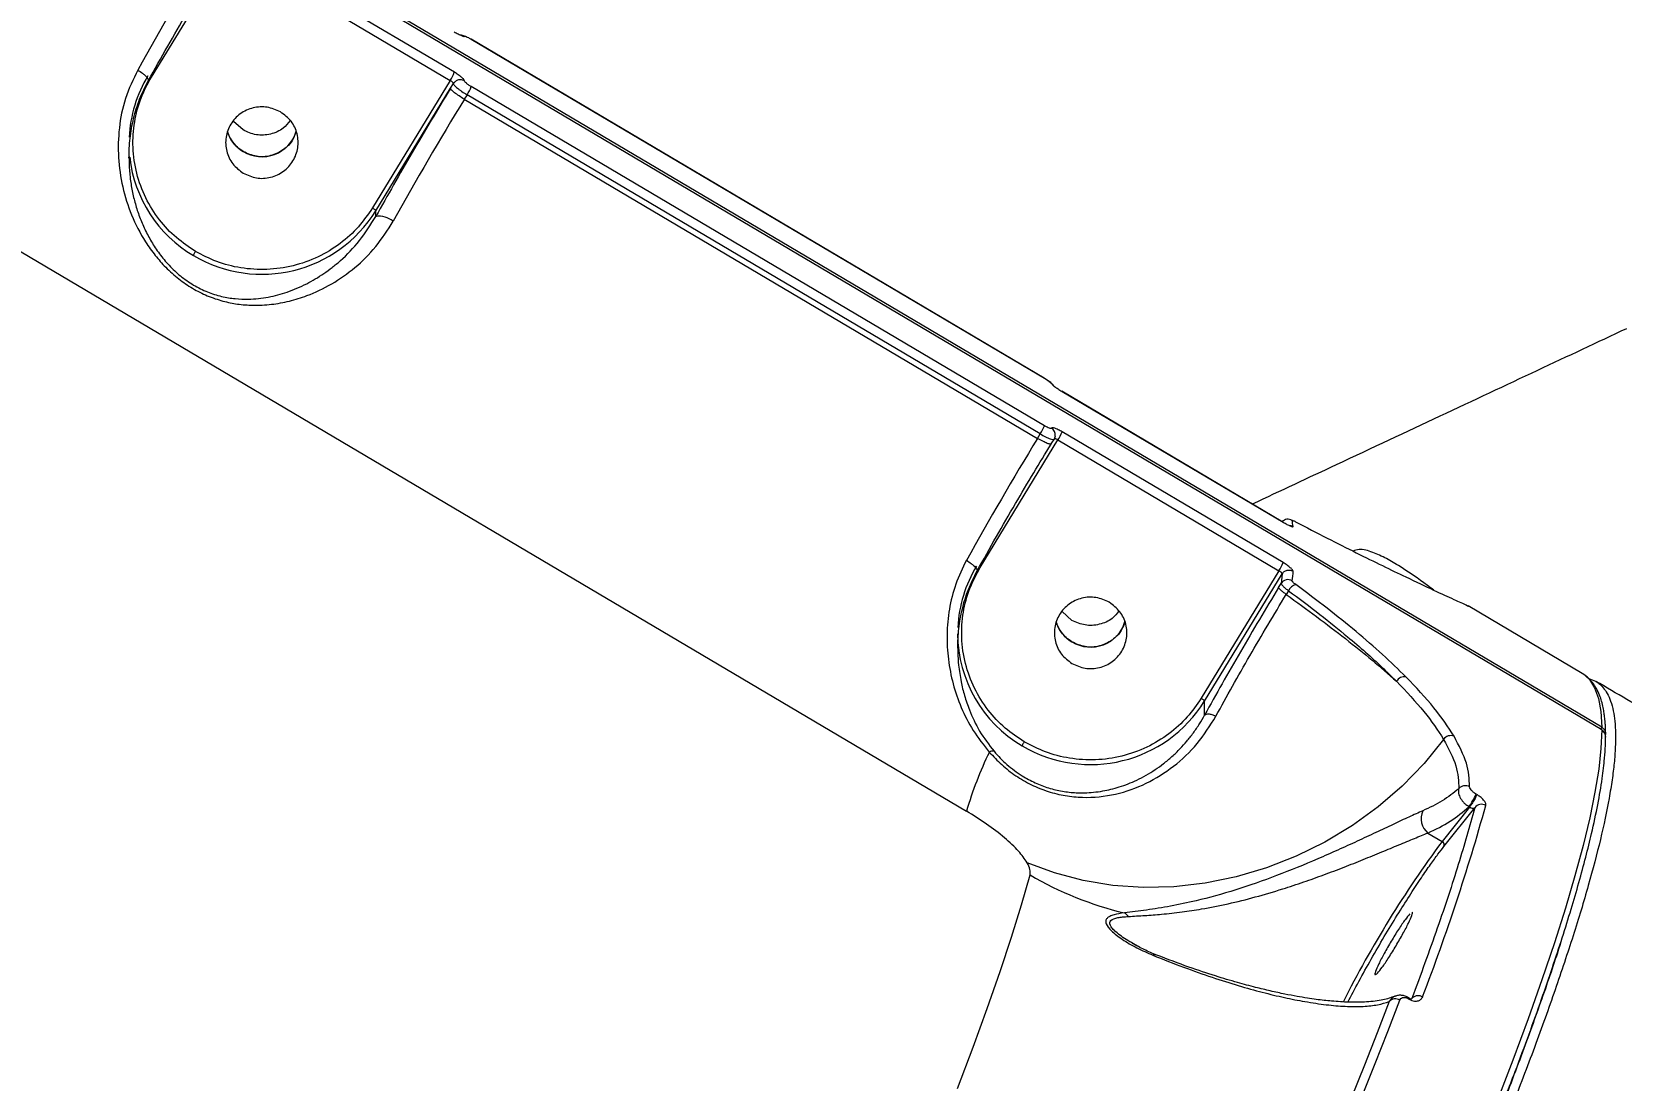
# Model space of a CAD drawing. Header units: millimetres. Extents: x -5609 to 5139, y -3980 to 3221.
# Drawn here: x 2130.9 to 2328.2, y 180.8 to 311 of the extents above; entities that cross this region are included whole.
import ezdxf

# ---------------------------------------------------------------- set-up
doc = ezdxf.new("R2010")
doc.units = ezdxf.units.MM
doc.layers.add('DIKOM_ОБЪЕКТ', color=7, linetype='Continuous')
doc.layers.add('DIKOM_РАЗМЕР_ОБЪЕКТА', color=7, linetype='Continuous')
doc.styles.add('style1', font='arial.ttf', dxfattribs={"width": 0.8})
doc.dimstyles.new('1-50', dxfattribs={"dimtxt": 300, "dimasz": 200, "dimexe": 100, "dimexo": 0, "dimgap": 100, "dimtad": 1, "dimtxsty": 'style1', "dimcen": 200, "dimclrd": 7, "dimclre": 7, "dimclrt": 7, "dimadec": 1, "dimazin": 2, "dimtfac": 1, "dimtmove": 0, "dimatfit": 2, "dimfxl": 0, "dimlwd": 25, "dimlwe": 18, "dimarcsym": 0})

# ---------------------------------------------------------------- blocks, each defined once
blk = doc.blocks.new('A$Cc336a1e3')
at = {"color": 7, "linetype": 'Continuous', "lineweight": 15}
for p, q in [((5145.92, 1497.55), (4731.05, 1743.04)), ((5145.92, 1497.22), (4731.05, 1742.71)), ((5145.92, 1497.21), (4731.05, 1742.7)), ((4767.07, 1664.66), (5067.08, 1487.14)), ((4965.91, 1578.24), (4975.57, 1594.07)), ((4975.57, 1594.07), (5002.99, 1577.84)), ((5003.51, 1578.85), (4976.08, 1595.08)), ((5076.73, 1540.88), (5005.59, 1582.97)), ((5005.59, 1582.96), (5076.74, 1540.87)), ((5002.99, 1577.84), (4993.34, 1562.01)), ((4993.77, 1561.67), (5003.04, 1576.86)), ((5003.04, 1576.86), (5003.4, 1577.45)), ((5076.75, 1534.97), (5005.6, 1577.07)), ((5005.09, 1576.06), (5004.75, 1575.5)), ((5004.75, 1575.5), (5075.9, 1533.4)), ((5076.23, 1533.96), (5005.09, 1576.06)), ((4977.29, 1571.69), (4976.09, 1572.76)), ((4963.15, 1568.41), (4963.14, 1568.22)), ((4993.77, 1560.97), (4993.77, 1561.67)), ((5076.73, 1540.88), (5076.74, 1540.87)), ((5106.35, 1523.02), (5078.92, 1539.26)), ((5078.93, 1539.24), (5106.36, 1523.01)), ((5068.77, 1517.38), (5078.43, 1533.21)), ((5075.9, 1533.4), (5076.23, 1533.96)), ((5077.6, 1532.71), (5078.02, 1533.39)), ((5077.91, 1533.27), (5077.95, 1533.3)), ((5078.43, 1533.21), (5105.85, 1516.97)), ((5106.37, 1517.99), (5078.94, 1534.22)), ((5077.58, 1532.72), (5077.53, 1532.7)), ((5106.35, 1523.02), (5106.36, 1523.01)), ((5105.85, 1516.97), (5096.2, 1501.14)), ((5096.63, 1500.8), (5106.26, 1516.59)), ((5105.82, 1514.9), (5106.13, 1515.4)), ((5106.26, 1516.59), (5106.13, 1515.4)), ((5107.04, 1514.5), (5106.76, 1514.03)), ((5080.15, 1510.82), (5078.95, 1511.9)), ((5143.49, 1504.24), (5129.36, 1512.61)), ((5145.2, 1503.23), (5144.35, 1503.55)), ((5096.63, 1499.06), (5096.63, 1500.8)), ((5129.51, 1487.64), (5126.1, 1483.38)), ((5126.34, 1482.75), (5130.17, 1487.54)), ((5129.51, 1487.64), (5129.43, 1487.68)), ((5130.33, 1489.24), (5130.41, 1489.2)), ((5124.35, 1484.42), (5126.1, 1483.38)), ((5088.32, 1470.38), (5087.59, 1470.79)), ((5121.91, 1463.86), (5122.01, 1463.8)), ((5122.03, 1463.92), (5121.93, 1463.98))]:
    blk.add_line(p, q, dxfattribs=at)
at = {"color": 8, "linetype": 'Continuous', "lineweight": 15}
for p, q in [((5005.59, 1582.96), (5005.59, 1582.97)), ((5078.93, 1539.24), (5078.92, 1539.26)), ((5145.92, 1497.22), (5145.92, 1497.21)), ((5122.35, 1463.86), (5122.26, 1463.8))]:
    blk.add_line(p, q, dxfattribs=at)
at = {"color": 7, "linetype": 'Continuous', "lineweight": 15, "flags": 128}
for points in [[(5005.59, 1582.97), (5005.58, 1582.98), (5005.57, 1582.97)], [(5078.92, 1539.26), (5078.91, 1539.26), (5078.91, 1539.25)], [(5107.93, 1523.06), (5107.84, 1523.11), (5107.82, 1523.12)], [(5143.49, 1504.24), (5143.55, 1504.21), (5143.56, 1504.2)], [(5145.92, 1497.21), (5145.82, 1494.92), (5145.54, 1492.34), (5145.07, 1489.47), (5144.43, 1486.31), (5143.6, 1482.85), (5142.59, 1479.11), (5141.4, 1475.09), (5140.04, 1470.78), (5138.5, 1466.2), (5136.78, 1461.35), (5134.88, 1456.23), (5132.82, 1450.85)], [(5126.29, 1496.04), (5123.86, 1493.04), (5121.15, 1490.24), (5118.17, 1487.66), (5114.97, 1485.34), (5111.57, 1483.28), (5108.01, 1481.53), (5104.31, 1480.08), (5100.53, 1478.96), (5096.69, 1478.18), (5092.83, 1477.74), (5089, 1477.64), (5085.22, 1477.9), (5081.54, 1478.51), (5077.99, 1479.46), (5074.61, 1480.73)], [(5065.95, 1452.72), (5067.89, 1457.82), (5069.66, 1462.65), (5071.26, 1467.21), (5072.67, 1471.5), (5073.91, 1475.51), (5074.96, 1479.23)], [(5119.55, 1463.49), (5118.06, 1459.62), (5116.49, 1455.62), (5114.83, 1451.49), (5113.08, 1447.22), (5111.25, 1442.83), (5109.33, 1438.31), (5107.33, 1433.67), (5105.24, 1428.9)], [(5106.52, 1429), (5108.61, 1433.78), (5110.62, 1438.44), (5112.54, 1442.97), (5114.38, 1447.37), (5116.13, 1451.65), (5117.79, 1455.79), (5119.37, 1459.8), (5120.85, 1463.67)]]:
    blk.add_lwpolyline(points, dxfattribs=at)
at = {"color": 8, "linetype": 'Continuous', "lineweight": 15, "flags": 128}
blk.add_lwpolyline([(5143.56, 1504.2), (5144.39, 1503.48), (5145.04, 1502.45), (5145.52, 1501.12), (5145.81, 1499.49), (5145.92, 1497.55)], dxfattribs=at)
at = {"color": 7, "linetype": 'Continuous', "lineweight": 15}
for centre, radius, start, end in [((5346.35, 1366.48), 437.32, 148.6091, 150.9048), ((5004.24, 1582.47), 1.01, 59.4247, 86.9966), ((4979.19, 1570.03), 16.06, 148.5687, 177.2562), ((4999.04, 1580.49), 4.76, 326.1907, 339.8766), ((5001.1, 1578.73), 4.8, 326.2229, 339.7883), ((5377.55, 1348.01), 436.73, 148.6069, 150.9058), ((4979.55, 1572.84), 4.44, 199.4703, 239.504), ((4979.62, 1572.88), 4.51, 239.0591, 342.2388), ((4979.62, 1570.41), 16.63, 239.3052, 328.2966), ((4994.16, 1558.21), 2.78, 50.6483, 98.0816), ((5072.25, 1536.63), 4.8, 326.2248, 339.7864), ((5449.42, 1305.48), 437.57, 148.6091, 150.9035), ((5074.48, 1535.85), 4.75, 326.1759, 339.8914), ((5106.97, 1522.36), 1.01, 59.4471, 134.5958), ((5096.05, 1520.84), 11.68, 8.0046, 11.7893), ((5082.05, 1509.17), 16.07, 148.5735, 177.2505), ((5101.91, 1519.62), 4.75, 326.1752, 339.892), ((5106.98, 1514.86), 1.01, 59.1181, 147.702), ((5108.35, 1513.86), 1.46, 106.2665, 153.9303), ((5064.12, 1521), 43.7, 353.071, 354.636), ((5082.41, 1511.97), 4.44, 199.4503, 239.5238), ((5082.48, 1512.01), 4.51, 239.0703, 342.2276), ((5121.42, 1502.69), 1.12, 79.4959, 149.9384), ((5082.48, 1509.55), 16.63, 239.304, 328.2982), ((5127.19, 1495.42), 1.09, 68.4461, 145.3054), ((5112.63, 1473.71), 47.49, 154.0909, 163.5783), ((5070.32, 1493.77), 0.8, 77.7515, 120.5385), ((4870.27, 1560.99), 271.31, 339.0774, 344.3586), ((5123.71, 1492.02), 7.18, 322.8419, 337.2481), ((5131.01, 1486.98), 1.01, 58.4411, 146.1851), ((5125.83, 1486.21), 2.33, 155.7024, 230.4378), ((5125.88, 1482.94), 0.497, 337.7473, 62.9049), ((5096.37, 1515.43), 42.06, 239.4065, 256.6716), ((5085.86, 1473.08), 1.65, 36.6843, 60.4626), ((5120.31, 1462.82), 1.01, 57.2547, 138.7935)]:
    blk.add_arc(centre, radius, start, end, dxfattribs=at)
at = {"color": 8, "linetype": 'Continuous', "lineweight": 15}
for centre, radius, start, end in [((4979.35, 1570.1), 16.23, 186.3364, 239.5573), ((5077.13, 1533.83), 0.976, 353.8115, 59.7583), ((5082.17, 1509.21), 16.19, 180.2615, 239.6256), ((5144.81, 1497.82), 1.15, 332.0823, 346.6641), ((5145.43, 1496.36), 0.981, 356.848, 59.625), ((5237.69, 1400.83), 138.8, 143.5065, 153.1873), ((5090.46, 1468.47), 0.834, 74.2833, 108.5218), ((5121.78, 1463.94), 0.149, 326.8404, 12.8364), ((5121.89, 1463.88), 0.148, 326.6493, 12.7961)]:
    blk.add_arc(centre, radius, start, end, dxfattribs=at)
at = {"color": 7, "linetype": 'Continuous', "lineweight": 15}
for points, knots in [([(4965.54, 1577.82), (4966.33, 1579.24), (4967.87, 1581.99), (4970.24, 1586.08), (4972.51, 1589.93), (4973.99, 1592.37), (4974.71, 1593.55)], [0, 0, 0, 0, 0.272664, 0.531338, 0.774193, 1, 1, 1, 1]), ([(5003.5, 1583.88), (5003.67, 1583.78), (5004, 1583.59), (5004.42, 1583.39), (5004.71, 1583.28), (5004.74, 1583.32), (5004.75, 1583.33)], [0, 0, 0, 0, 0.250552, 0.500171, 0.749971, 1, 1, 1, 1]), ([(5004.75, 1583.33), (5004.76, 1583.34), (5004.78, 1583.36), (5004.98, 1583.29), (5005.25, 1583.16), (5005.48, 1583.03), (5005.59, 1582.96)], [0, 0, 0, 0, 0.250295, 0.500064, 0.749755, 1, 1, 1, 1]), ([(4964.21, 1579.13), (4963.66, 1577.97), (4962.54, 1575.64), (4961.83, 1571.93), (4961.73, 1568.24), (4962.26, 1564.61), (4963.36, 1561.11), (4964.81, 1558.28), (4966.33, 1556.14), (4967.46, 1554.85), (4968.46, 1553.9), (4969.55, 1552.99), (4971, 1551.99), (4972.87, 1551.06), (4974.75, 1550.42), (4976.64, 1550.04), (4978.66, 1549.89), (4980.82, 1550), (4983.05, 1550.41), (4985.57, 1551.19), (4988.32, 1552.5), (4991.21, 1554.53), (4993.85, 1557.1), (4995.23, 1559.27), (4995.93, 1560.37)], [0, 0, 0, 0, 0.061232, 0.122777, 0.18451, 0.246762, 0.308928, 0.371934, 0.405172, 0.435828, 0.452618, 0.468855, 0.500269, 0.531641, 0.564592, 0.595172, 0.628312, 0.670078, 0.711981, 0.753503, 0.815249, 0.877054, 0.938316, 1, 1, 1, 1]), ([(4971.38, 1556.62), (4970.57, 1557.16), (4968.9, 1558.27), (4966.81, 1560.53), (4965.11, 1563.23), (4963.99, 1566.29), (4963.52, 1569.5), (4963.73, 1572.67), (4964.51, 1575.64), (4965.45, 1577.39), (4965.91, 1578.24)], [0, 0, 0, 0, 0.116516, 0.240011, 0.368641, 0.5, 0.631361, 0.75999, 0.883487, 1, 1, 1, 1]), ([(5004.77, 1577.78), (5004.75, 1577.84), (5004.72, 1577.94), (5004.43, 1578.22), (5004.01, 1578.54), (5003.68, 1578.75), (5003.51, 1578.85)], [0, 0, 0, 0, 0.250597, 0.500236, 0.750023, 1, 1, 1, 1]), ([(4963.13, 1568.21), (4963.15, 1569.03), (4963.2, 1570.65), (4963.66, 1573.1), (4964.38, 1575.52), (4965.15, 1577.06), (4965.54, 1577.82)], [0, 0, 0, 0, 0.25254, 0.504726, 0.752837, 1, 1, 1, 1]), ([(5003.04, 1576.86), (5002.24, 1575.55), (5000.64, 1572.92), (4998.28, 1568.9), (4995.96, 1564.89), (4994.5, 1562.27), (4993.77, 1560.97)], [0, 0, 0, 0, 0.249234, 0.500004, 0.750769, 1, 1, 1, 1]), ([(5003.4, 1577.45), (5003.4, 1577.47), (5003.4, 1577.49), (5003.36, 1577.54), (5003.31, 1577.61), (5003.23, 1577.68), (5003.13, 1577.75), (5003.05, 1577.81), (5002.99, 1577.84)], [0, 0, 0, 0, 0.147749, 0.280517, 0.500497, 0.629615, 0.756075, 1, 1, 1, 1]), ([(5004.75, 1575.5), (5004.53, 1575.64), (5004.08, 1575.92), (5003.51, 1576.33), (5003.11, 1576.68), (5003.06, 1576.8), (5003.04, 1576.86)], [0, 0, 0, 0, 0.249996, 0.500042, 0.750058, 1, 1, 1, 1]), ([(5004.77, 1577.78), (5004.65, 1577.84), (5004.48, 1577.92), (5004.21, 1577.93), (5004.01, 1577.9), (5003.82, 1577.84), (5003.59, 1577.7), (5003.47, 1577.55), (5003.4, 1577.45)], [0, 0, 0, 0, 0.239457, 0.368321, 0.499921, 0.631676, 0.760547, 1, 1, 1, 1]), ([(5003.4, 1577.45), (5003.4, 1577.42), (5003.42, 1577.34), (5003.58, 1577.15), (5003.83, 1576.93), (5004.15, 1576.68), (5004.54, 1576.4), (5004.87, 1576.19), (5005.09, 1576.06)], [0, 0, 0, 0, 0.161752, 0.299222, 0.500389, 0.631591, 0.758737, 1, 1, 1, 1]), ([(5005.6, 1577.07), (5005.49, 1577.14), (5005.27, 1577.28), (5004.99, 1577.49), (5004.8, 1577.68), (5004.78, 1577.75), (5004.77, 1577.78)], [0, 0, 0, 0, 0.249745, 0.499411, 0.749127, 1, 1, 1, 1]), ([(4981.94, 1573.93), (4981.4, 1574.17), (4980.32, 1574.65), (4978.5, 1574.53), (4976.88, 1573.78), (4975.67, 1572.47), (4975.06, 1570.8), (4975.15, 1569.03), (4975.9, 1567.39), (4976.84, 1566.68), (4977.31, 1566.33)], [0, 0, 0, 0, 0.124997, 0.249998, 0.375003, 0.499996, 0.625, 0.749998, 0.875004, 1, 1, 1, 1]), ([(4983.14, 1572.85), (4982.88, 1572.52), (4982.24, 1571.73), (4980.72, 1571.09), (4978.91, 1570.96), (4977.83, 1571.45), (4977.29, 1571.69)], [0, 0, 0, 0, 0.194254, 0.462843, 0.731427, 1, 1, 1, 1]), ([(4977.31, 1566.33), (4977.85, 1566.09), (4978.92, 1565.6), (4980.74, 1565.72), (4982.37, 1566.47), (4983.58, 1567.78), (4984.19, 1569.46), (4984.1, 1571.22), (4983.35, 1572.86), (4982.41, 1573.57), (4981.94, 1573.93)], [0, 0, 0, 0, 0.124997, 0.249999, 0.375002, 0.499995, 0.624999, 0.75, 0.875003, 1, 1, 1, 1]), ([(4977.3, 1569.01), (4976.81, 1569.36), (4975.95, 1569.99), (4975.57, 1570.98), (4975.4, 1571.41)], [0, 0, 0, 0, 0.556949, 1, 1, 1, 1]), ([(4983.84, 1571.52), (4983.74, 1571.18), (4983.47, 1570.28), (4982.34, 1569.16), (4980.74, 1568.4), (4978.92, 1568.28), (4977.84, 1568.77), (4977.3, 1569.01)], [0, 0, 0, 0, 0.132422, 0.34932, 0.566219, 0.783085, 1, 1, 1, 1]), ([(4971.13, 1552.44), (4971.71, 1552.13), (4972.57, 1551.67), (4973.74, 1551.26), (4974.9, 1550.94), (4976.33, 1550.72), (4977.85, 1550.66), (4979.2, 1550.75), (4980.42, 1550.94), (4981.61, 1551.21), (4982.79, 1551.57), (4983.99, 1552.03), (4985.15, 1552.57), (4986.26, 1553.19), (4987.32, 1553.86), (4988.36, 1554.62), (4989.88, 1555.89), (4991.82, 1557.85), (4993.12, 1559.93), (4993.77, 1560.97)], [0, 0, 0, 0, 0.062716, 0.093241, 0.125434, 0.188207, 0.250738, 0.299844, 0.349341, 0.398893, 0.447772, 0.50043, 0.55407, 0.60156, 0.650893, 0.700492, 0.749947, 0.874401, 1, 1, 1, 1]), ([(4993.34, 1562.01), (4992.79, 1561.21), (4991.66, 1559.57), (4989.37, 1557.5), (4986.62, 1555.83), (4983.52, 1554.73), (4980.26, 1554.27), (4977.04, 1554.48), (4974.02, 1555.24), (4972.25, 1556.17), (4971.38, 1556.62)], [0, 0, 0, 0, 0.116517, 0.240013, 0.368645, 0.500001, 0.631357, 0.759989, 0.883478, 1, 1, 1, 1]), ([(4993.34, 1562.01), (4993.39, 1561.98), (4993.51, 1561.91), (4993.65, 1561.8), (4993.75, 1561.72), (4993.76, 1561.69), (4993.77, 1561.67)], [0, 0, 0, 0, 0.250083, 0.500049, 0.750012, 1, 1, 1, 1]), ([(4971.38, 1556.62), (4971.35, 1556.56), (4971.27, 1556.43), (4971.18, 1556.26), (4971.13, 1556.15), (4971.13, 1556.12), (4971.13, 1556.11)], [0, 0, 0, 0, 0.270294, 0.562436, 0.789634, 1, 1, 1, 1]), ([(5077.72, 1540.13), (5077.68, 1540.16), (5077.56, 1540.32), (5077.2, 1540.57), (5076.88, 1540.77), (5076.72, 1540.88)], [0, 0, 0, 0, 0.137527, 0.563224, 1, 1, 1, 1]), ([(5076.74, 1540.87), (5076.85, 1540.8), (5077.07, 1540.66), (5077.36, 1540.46), (5077.57, 1540.3), (5077.6, 1540.25), (5077.61, 1540.22)], [0, 0, 0, 0, 0.249699, 0.49939, 0.749186, 1, 1, 1, 1]), ([(5077.61, 1540.22), (5077.64, 1540.18), (5077.68, 1540.1), (5077.99, 1539.85), (5078.42, 1539.55), (5078.76, 1539.35), (5078.93, 1539.24)], [0, 0, 0, 0, 0.250518, 0.50024, 0.750037, 1, 1, 1, 1]), ([(5077.61, 1540.22), (5077.72, 1540.15), (5077.84, 1540.06), (5077.92, 1539.93), (5077.93, 1539.91)], [0, 0, 0, 0, 0.832366, 1, 1, 1, 1]), ([(5077.63, 1534.67), (5077.61, 1534.65), (5077.58, 1534.61), (5077.38, 1534.66), (5077.09, 1534.78), (5076.86, 1534.91), (5076.75, 1534.97)], [0, 0, 0, 0, 0.250205, 0.500131, 0.749732, 1, 1, 1, 1]), ([(5078.94, 1534.22), (5078.77, 1534.31), (5078.43, 1534.5), (5078, 1534.68), (5077.7, 1534.76), (5077.65, 1534.7), (5077.63, 1534.67)], [0, 0, 0, 0, 0.250538, 0.500201, 0.749987, 1, 1, 1, 1]), ([(5077.92, 1533.27), (5077.96, 1533.33), (5078.06, 1533.47), (5078.09, 1533.64), (5078.11, 1533.72)], [0, 0, 0, 0, 0.494332, 1, 1, 1, 1]), ([(5078.43, 1533.21), (5078.37, 1533.24), (5078.29, 1533.28), (5078.18, 1533.33), (5078.1, 1533.35), (5078.03, 1533.36), (5077.98, 1533.35), (5077.97, 1533.34), (5077.97, 1533.33)], [0, 0, 0, 0, 0.244376, 0.370943, 0.500151, 0.719918, 0.852493, 1, 1, 1, 1]), ([(5068.4, 1516.96), (5069.19, 1518.37), (5070.73, 1521.12), (5073.1, 1525.22), (5075.37, 1529.07), (5076.85, 1531.51), (5077.57, 1532.68)], [0, 0, 0, 0, 0.272665, 0.531339, 0.774201, 1, 1, 1, 1]), ([(5106.36, 1523.01), (5106.53, 1522.92), (5106.86, 1522.72), (5107.28, 1522.52), (5107.57, 1522.42), (5107.6, 1522.45), (5107.61, 1522.47)], [0, 0, 0, 0, 0.250559, 0.500315, 0.75007, 1, 1, 1, 1]), ([(5107.48, 1523.23), (5107.49, 1523.23), (5107.49, 1523.25), (5107.59, 1523.22), (5107.73, 1523.16), (5107.86, 1523.1), (5107.93, 1523.06)], [0, 0, 0, 0, 0.249572, 0.499698, 0.749655, 1, 1, 1, 1]), ([(5107.93, 1523.06), (5109.25, 1522.37), (5111.89, 1521), (5115.48, 1519.19), (5118.78, 1517.56), (5120.65, 1516.66), (5121.59, 1516.21)], [0, 0, 0, 0, 0.251737, 0.501323, 0.749821, 1, 1, 1, 1]), ([(5067.07, 1518.27), (5066.59, 1517.29), (5065.63, 1515.32), (5064.88, 1512.2), (5064.59, 1509.07), (5064.76, 1505.96), (5065.35, 1502.93), (5066.37, 1499.98), (5067.8, 1497.11), (5069.21, 1495.35), (5069.91, 1494.46)], [0, 0, 0, 0, 0.123189, 0.246417, 0.370667, 0.495044, 0.620318, 0.745308, 0.872, 1, 1, 1, 1]), ([(5074.24, 1495.75), (5073.43, 1496.29), (5071.77, 1497.4), (5069.67, 1499.66), (5067.97, 1502.37), (5066.85, 1505.42), (5066.38, 1508.64), (5066.59, 1511.81), (5067.37, 1514.77), (5068.31, 1516.53), (5068.77, 1517.38)], [0, 0, 0, 0, 0.116515, 0.240015, 0.368644, 0.500001, 0.631359, 0.759989, 0.883484, 1, 1, 1, 1]), ([(5106.26, 1516.59), (5106.33, 1516.69), (5106.45, 1516.84), (5106.68, 1516.97), (5106.87, 1517.04), (5107.07, 1517.07), (5107.34, 1517.05), (5107.51, 1516.97), (5107.63, 1516.92)], [0, 0, 0, 0, 0.239504, 0.368376, 0.500012, 0.631627, 0.760656, 1, 1, 1, 1]), ([(5107.63, 1516.92), (5107.61, 1516.97), (5107.58, 1517.07), (5107.29, 1517.35), (5106.87, 1517.67), (5106.54, 1517.88), (5106.37, 1517.99)], [0, 0, 0, 0, 0.250582, 0.500241, 0.750034, 1, 1, 1, 1]), ([(5065.99, 1507.35), (5066.01, 1508.16), (5066.06, 1509.79), (5066.52, 1512.24), (5067.24, 1514.66), (5068.01, 1516.19), (5068.4, 1516.96)], [0, 0, 0, 0, 0.252545, 0.504731, 0.752834, 1, 1, 1, 1]), ([(5106.26, 1516.59), (5106.26, 1516.6), (5106.26, 1516.62), (5106.22, 1516.68), (5106.17, 1516.74), (5106.09, 1516.81), (5105.99, 1516.89), (5105.91, 1516.94), (5105.85, 1516.97)], [0, 0, 0, 0, 0.147492, 0.280283, 0.500145, 0.629289, 0.755754, 1, 1, 1, 1]), ([(5106.13, 1515.4), (5106.14, 1515.35), (5106.17, 1515.26), (5106.37, 1515.04), (5106.65, 1514.79), (5106.92, 1514.59), (5107.04, 1514.5)], [0, 0, 0, 0, 0.299722, 0.50045, 0.762121, 1, 1, 1, 1]), ([(5107.95, 1515.26), (5107.88, 1515.31), (5107.75, 1515.41), (5107.6, 1515.55), (5107.51, 1515.66), (5107.5, 1515.71), (5107.5, 1515.73)], [0, 0, 0, 0, 0.249358, 0.49914, 0.749335, 1, 1, 1, 1]), ([(5121.62, 1503.79), (5120.68, 1504.72), (5118.79, 1506.56), (5115.48, 1509.42), (5111.89, 1512.32), (5109.26, 1514.28), (5107.95, 1515.26)], [0, 0, 0, 0, 0.251737, 0.501321, 0.749824, 1, 1, 1, 1]), ([(5121.59, 1516.21), (5122.82, 1515.63), (5125.29, 1514.46), (5126.79, 1513.77), (5127.55, 1513.42)], [0, 0, 0, 0, 0.499998, 1, 1, 1, 1]), ([(5084.8, 1513.06), (5084.26, 1513.3), (5083.18, 1513.78), (5081.36, 1513.67), (5079.74, 1512.92), (5078.53, 1511.6), (5077.92, 1509.93), (5078.01, 1508.17), (5078.76, 1506.53), (5079.7, 1505.82), (5080.17, 1505.46)], [0, 0, 0, 0, 0.124999, 0.250001, 0.374991, 0.499997, 0.625001, 0.750001, 0.875002, 1, 1, 1, 1]), ([(5080.17, 1505.46), (5080.71, 1505.22), (5081.78, 1504.74), (5083.6, 1504.85), (5085.23, 1505.6), (5086.44, 1506.92), (5087.05, 1508.59), (5086.96, 1510.35), (5086.21, 1511.99), (5085.27, 1512.7), (5084.8, 1513.06)], [0, 0, 0, 0, 0.125011, 0.250011, 0.374999, 0.500003, 0.624998, 0.749996, 0.874993, 1, 1, 1, 1]), ([(5105.82, 1514.9), (5105.02, 1513.58), (5103.42, 1510.93), (5101.06, 1506.91), (5098.77, 1502.93), (5097.35, 1500.35), (5096.63, 1499.06)], [0, 0, 0, 0, 0.251298, 0.501785, 0.750174, 1, 1, 1, 1]), ([(5098.03, 1498.93), (5098.71, 1500.16), (5100.06, 1502.62), (5102.24, 1506.42), (5104.47, 1510.25), (5106, 1512.77), (5106.76, 1514.03)], [0, 0, 0, 0, 0.249934, 0.498335, 0.748777, 1, 1, 1, 1]), ([(5106.76, 1514.03), (5106.63, 1514.13), (5106.36, 1514.32), (5106.06, 1514.58), (5105.86, 1514.78), (5105.83, 1514.86), (5105.82, 1514.9)], [0, 0, 0, 0, 0.245144, 0.499997, 0.754765, 1, 1, 1, 1]), ([(5106.76, 1514.03), (5108.03, 1513.11), (5110.6, 1511.26), (5114.16, 1508.52), (5117.51, 1505.82), (5119.46, 1504.11), (5120.45, 1503.25)], [0, 0, 0, 0, 0.244048, 0.492064, 0.744045, 1, 1, 1, 1]), ([(5107.04, 1514.5), (5108.37, 1513.51), (5110.94, 1511.59), (5114.09, 1509.04), (5116.62, 1506.87), (5118.66, 1505.02), (5119.85, 1503.83), (5120.45, 1503.25)], [0, 0, 0, 0, 0.255981, 0.498608, 0.670093, 0.83722, 1, 1, 1, 1]), ([(5127.55, 1513.42), (5128.17, 1513.14), (5129.24, 1512.66), (5129.31, 1512.61), (5129.35, 1512.59)], [0, 0, 0, 0, 0.583976, 1, 1, 1, 1]), ([(5086, 1511.99), (5085.74, 1511.65), (5085.1, 1510.87), (5083.58, 1510.23), (5081.77, 1510.1), (5080.69, 1510.58), (5080.15, 1510.82)], [0, 0, 0, 0, 0.194278, 0.462857, 0.731434, 1, 1, 1, 1]), ([(5080.16, 1508.14), (5079.68, 1508.49), (5078.81, 1509.12), (5078.43, 1510.11), (5078.26, 1510.55)], [0, 0, 0, 0, 0.556985, 1, 1, 1, 1]), ([(5086.7, 1510.65), (5086.6, 1510.31), (5086.33, 1509.41), (5085.2, 1508.29), (5083.6, 1507.53), (5081.78, 1507.42), (5080.7, 1507.9), (5080.16, 1508.14)], [0, 0, 0, 0, 0.132434, 0.349316, 0.566215, 0.783111, 1, 1, 1, 1]), ([(5120.45, 1503.25), (5121.65, 1501.98), (5124.07, 1499.44), (5125.55, 1497.17), (5126.29, 1496.04)], [0, 0, 0, 0, 0.49999, 1, 1, 1, 1]), ([(5127.59, 1496.43), (5126.83, 1497.59), (5125.32, 1499.9), (5122.86, 1502.5), (5121.62, 1503.79)], [0, 0, 0, 0, 0.499999, 1, 1, 1, 1]), ([(5146.4, 1496.81), (5146.39, 1497.07), (5146.39, 1497.51), (5146.35, 1498.07), (5146.32, 1498.49), (5146.28, 1498.83), (5146.24, 1499.15), (5146.19, 1499.47), (5146.06, 1500.24), (5145.72, 1501.5), (5145.2, 1502.52), (5144.77, 1503.09), (5144.6, 1503.28), (5144.38, 1503.52), (5144.05, 1503.86), (5143.75, 1504.06), (5143.6, 1504.16)], [0, 0, 0, 0, 0.071687, 0.128079, 0.168976, 0.203305, 0.238425, 0.274272, 0.310259, 0.508197, 0.760106, 0.798878, 0.83669, 0.879864, 0.939321, 1, 1, 1, 1]), ([(5156.6, 1496.74), (5155.36, 1497.42), (5151.54, 1499.52), (5147.76, 1501.74), (5145.21, 1503.24)], [0, 0, 0, 0, 0.32457, 1, 1, 1, 1]), ([(5096.2, 1501.14), (5095.65, 1500.35), (5094.52, 1498.7), (5092.23, 1496.64), (5089.48, 1494.97), (5086.38, 1493.86), (5083.12, 1493.4), (5079.9, 1493.61), (5076.88, 1494.37), (5075.11, 1495.3), (5074.24, 1495.75)], [0, 0, 0, 0, 0.116519, 0.240015, 0.368639, 0.499996, 0.631363, 0.759987, 0.883485, 1, 1, 1, 1]), ([(5096.2, 1501.14), (5096.25, 1501.11), (5096.37, 1501.04), (5096.51, 1500.94), (5096.61, 1500.85), (5096.62, 1500.82), (5096.63, 1500.8)], [0, 0, 0, 0, 0.249993, 0.499919, 0.750061, 1, 1, 1, 1]), ([(5069.91, 1494.46), (5070.41, 1493.93), (5071.4, 1492.87), (5073.17, 1491.5), (5075.11, 1490.36), (5077.2, 1489.53), (5079.34, 1489.01), (5082.17, 1488.74), (5085.61, 1489.1), (5089.43, 1490.46), (5092.84, 1492.6), (5095.83, 1495.41), (5097.3, 1497.75), (5098.03, 1498.93)], [0, 0, 0, 0, 0.063295, 0.126806, 0.190021, 0.253273, 0.316296, 0.379259, 0.503545, 0.627628, 0.751695, 0.875338, 1, 1, 1, 1]), ([(5073.99, 1491.51), (5074.52, 1491.21), (5075.56, 1490.61), (5077.26, 1489.98), (5078.98, 1489.57), (5080.48, 1489.41), (5081.77, 1489.4), (5082.87, 1489.47), (5083.96, 1489.62), (5085.02, 1489.84), (5086.07, 1490.13), (5087.14, 1490.51), (5088.26, 1490.99), (5089.38, 1491.58), (5090.49, 1492.27), (5091.56, 1493.04), (5092.6, 1493.9), (5093.56, 1494.84), (5094.45, 1495.82), (5095.25, 1496.85), (5095.99, 1497.93), (5096.42, 1498.69), (5096.63, 1499.06)], [0, 0, 0, 0, 0.062326, 0.125042, 0.187646, 0.25047, 0.289293, 0.330873, 0.375273, 0.41393, 0.455669, 0.500489, 0.546059, 0.5972, 0.648196, 0.697403, 0.750006, 0.804681, 0.851272, 0.901633, 0.952889, 1, 1, 1, 1]), ([(5098.03, 1498.93), (5097.87, 1498.99), (5097.55, 1499.1), (5097.14, 1499.18), (5096.8, 1499.17), (5096.69, 1499.09), (5096.63, 1499.06)], [0, 0, 0, 0, 0.245079, 0.499964, 0.754945, 1, 1, 1, 1]), ([(5074.24, 1495.75), (5074.21, 1495.69), (5074.13, 1495.56), (5074.04, 1495.4), (5073.99, 1495.29), (5073.99, 1495.26), (5073.99, 1495.24)], [0, 0, 0, 0, 0.270202, 0.562554, 0.789704, 1, 1, 1, 1]), ([(5126.29, 1496.04), (5126.89, 1494.91), (5128.07, 1492.67), (5128.15, 1490.84), (5128.18, 1489.92)], [0, 0, 0, 0, 0.499948, 1, 1, 1, 1]), ([(5129.51, 1490.19), (5129.47, 1491.12), (5129.4, 1492.99), (5128.19, 1495.28), (5127.59, 1496.43)], [0, 0, 0, 0, 0.5, 1, 1, 1, 1]), ([(5132.88, 1448.94), (5133.67, 1450.93), (5135.75, 1456.23), (5138.46, 1463.73), (5141.1, 1471.56), (5143.17, 1478.41), (5144.56, 1483.8), (5145.46, 1487.99), (5145.91, 1490.62), (5146.15, 1492.47), (5146.24, 1493.4), (5146.3, 1494.04), (5146.33, 1494.48), (5146.36, 1495.04), (5146.39, 1495.73), (5146.4, 1496.2), (5146.4, 1496.46)], [0, 0, 0, 0, 0.087623, 0.234067, 0.370754, 0.507443, 0.644138, 0.734365, 0.824595, 0.8643, 0.90222, 0.913098, 0.927443, 0.94675, 0.970959, 1, 1, 1, 1]), ([(5070.49, 1494.56), (5071, 1493.99), (5072.03, 1492.87), (5073.34, 1491.96), (5073.99, 1491.51)], [0, 0, 0, 0, 0.499161, 1, 1, 1, 1]), ([(5128.18, 1489.92), (5127.52, 1489.4), (5126.21, 1488.35), (5124.54, 1487.57), (5123.71, 1487.17)], [0, 0, 0, 0, 0.499637, 1, 1, 1, 1]), ([(5128.18, 1489.92), (5128.15, 1489.77), (5128.09, 1489.46), (5128.25, 1488.97), (5128.49, 1488.56), (5128.74, 1488.25), (5129.06, 1487.94), (5129.31, 1487.77), (5129.43, 1487.68)], [0, 0, 0, 0, 0.23207, 0.470026, 0.595097, 0.725011, 0.860226, 1, 1, 1, 1]), ([(5128.18, 1489.92), (5128.26, 1490.01), (5128.42, 1490.19), (5128.78, 1490.32), (5129.17, 1490.34), (5129.4, 1490.24), (5129.51, 1490.19)], [0, 0, 0, 0, 0.240965, 0.500006, 0.759059, 1, 1, 1, 1]), ([(5130.33, 1489.24), (5130.27, 1489.28), (5130.13, 1489.37), (5129.9, 1489.55), (5129.68, 1489.78), (5129.53, 1490.02), (5129.52, 1490.13), (5129.51, 1490.19)], [0, 0, 0, 0, 0.122806, 0.25122, 0.50086, 0.750236, 1, 1, 1, 1]), ([(5130.17, 1487.54), (5129.52, 1485.25), (5128.23, 1480.68), (5125.61, 1472.77), (5123.44, 1466.83), (5122.35, 1463.86)], [0, 0, 0, 0, 0.333319, 0.666685, 1, 1, 1, 1]), ([(5124.35, 1484.42), (5125.31, 1484.88), (5127.23, 1485.8), (5128.7, 1487.06), (5129.43, 1487.68)], [0, 0, 0, 0, 0.500104, 1, 1, 1, 1]), ([(5130.41, 1489.2), (5130.4, 1489.17), (5130.38, 1489.1), (5130.31, 1488.94), (5130.19, 1488.72), (5130.05, 1488.45), (5129.88, 1488.18), (5129.73, 1487.94), (5129.61, 1487.76), (5129.54, 1487.67), (5129.51, 1487.64)], [0, 0, 0, 0, 0.107173, 0.22821, 0.360839, 0.500033, 0.639245, 0.771806, 0.892866, 1, 1, 1, 1]), ([(5129.51, 1487.64), (5129.53, 1487.63), (5129.56, 1487.61), (5129.64, 1487.57), (5129.78, 1487.52), (5130.01, 1487.48), (5130.11, 1487.51), (5130.17, 1487.54)], [0, 0, 0, 0, 0.036148, 0.075413, 0.170403, 0.411018, 1, 1, 1, 1]), ([(5131.54, 1487.83), (5131.54, 1487.91), (5131.55, 1488.07), (5131.39, 1488.35), (5131.17, 1488.61), (5130.96, 1488.81), (5130.7, 1489.01), (5130.51, 1489.13), (5130.41, 1489.2)], [0, 0, 0, 0, 0.249265, 0.498517, 0.627438, 0.749288, 0.874342, 1, 1, 1, 1]), ([(5074.61, 1480.73), (5074.29, 1481.21), (5073.63, 1482.16), (5071.83, 1483.84), (5069.6, 1485.57), (5067.92, 1486.61), (5067.08, 1487.14)], [0, 0, 0, 0, 0.240563, 0.488108, 0.742167, 1, 1, 1, 1]), ([(5123.71, 1487.17), (5123.15, 1486.93), (5122.04, 1486.44), (5120.06, 1485.51), (5117.9, 1484.49), (5115.59, 1483.4), (5113.17, 1482.3), (5109.84, 1480.83), (5105.57, 1479.08), (5100.47, 1477.29), (5096.06, 1476.08), (5092.39, 1475.31), (5089.35, 1474.83), (5087.57, 1474.62), (5086.67, 1474.51)], [0, 0, 0, 0, 0.062697, 0.125271, 0.18788, 0.250239, 0.312864, 0.375086, 0.499797, 0.624381, 0.748831, 0.832238, 0.9159, 1, 1, 1, 1]), ([(5087.18, 1474.06), (5087.85, 1474.1), (5089.15, 1474.17), (5091.4, 1474.34), (5093.75, 1474.6), (5096.5, 1475.01), (5099.54, 1475.61), (5102.91, 1476.45), (5106.06, 1477.38), (5108.9, 1478.32), (5111.45, 1479.23), (5113.92, 1480.17), (5116.34, 1481.13), (5118.61, 1482.07), (5120.76, 1482.96), (5122.71, 1483.77), (5123.81, 1484.21), (5124.35, 1484.42)], [0, 0, 0, 0, 0.061986, 0.120984, 0.189948, 0.253901, 0.337992, 0.421948, 0.50552, 0.569713, 0.630897, 0.694347, 0.755158, 0.817813, 0.878187, 0.939956, 1, 1, 1, 1]), ([(5074.96, 1479.23), (5074.99, 1479.44), (5075.04, 1479.86), (5074.75, 1480.44), (5074.61, 1480.73)], [0, 0, 0, 0, 0.498666, 1, 1, 1, 1]), ([(5086.67, 1474.51), (5086.22, 1474.44), (5085.53, 1474.33), (5084.85, 1474.08), (5084.49, 1473.84), (5084.33, 1473.52), (5084.41, 1473.01), (5085.05, 1472.21), (5086.41, 1471.18), (5088.17, 1470.14), (5089.53, 1469.55), (5090.19, 1469.26)], [0, 0, 0, 0, 0.125506, 0.188968, 0.252532, 0.316289, 0.379998, 0.506147, 0.661902, 0.834456, 1, 1, 1, 1]), ([(5122.1, 1474.38), (5121.92, 1474.17), (5121.55, 1473.74), (5120.7, 1472.48), (5119.78, 1470.99), (5118.9, 1469.45), (5118.2, 1468.1), (5117.8, 1467.15), (5117.72, 1466.71), (5117.96, 1466.92), (5118.08, 1467.02)], [0, 0, 0, 0, 0.125, 0.249997, 0.374998, 0.499992, 0.624995, 0.749994, 0.875, 1, 1, 1, 1]), ([(5118.08, 1467.02), (5118.27, 1467.24), (5118.63, 1467.67), (5119.48, 1468.93), (5120.4, 1470.42), (5121.28, 1471.96), (5121.99, 1473.32), (5122.36, 1474.22), (5122.49, 1474.64), (5122.38, 1474.57), (5122.38, 1474.56)], [0, 0, 0, 0, 0.141914, 0.283833, 0.425755, 0.567678, 0.709604, 0.851523, 0.993452, 1, 1, 1, 1]), ([(5090.68, 1469.27), (5090.16, 1469.49), (5089.13, 1469.92), (5088.16, 1470.45), (5087.68, 1470.71)], [0, 0, 0, 0, 0.502641, 1, 1, 1, 1]), ([(5090.19, 1469.26), (5091.49, 1468.74), (5094.1, 1467.7), (5097.61, 1466.48), (5100.85, 1465.45), (5103.83, 1464.63), (5106.57, 1463.97), (5109.24, 1463.45), (5111.76, 1463.08), (5114.19, 1462.87), (5116.32, 1462.87), (5118.16, 1463.06), (5119.09, 1463.35), (5119.55, 1463.49)], [0, 0, 0, 0, 0.082503, 0.165272, 0.248915, 0.33201, 0.41561, 0.499569, 0.597797, 0.695065, 0.800997, 0.901738, 1, 1, 1, 1]), ([(5120.22, 1464.16), (5119.76, 1463.99), (5118.84, 1463.65), (5116.87, 1463.42), (5114.69, 1463.39), (5112.56, 1463.52), (5110.81, 1463.71), (5109.35, 1463.92), (5108.06, 1464.14), (5106.54, 1464.43), (5104.82, 1464.8), (5102.87, 1465.27), (5100.62, 1465.87), (5097.88, 1466.69), (5094.6, 1467.77), (5092.04, 1468.75), (5090.68, 1469.27)], [0, 0, 0, 0, 0.112954, 0.228981, 0.330784, 0.416527, 0.485539, 0.52295, 0.56466, 0.611261, 0.66383, 0.714622, 0.773549, 0.840553, 0.915813, 1, 1, 1, 1]), ([(5121.93, 1463.97), (5121.8, 1464.04), (5121.52, 1464.19), (5121.08, 1464.28), (5120.65, 1464.28), (5120.39, 1464.19), (5120.26, 1464.15)], [0, 0, 0, 0, 0.246597, 0.498808, 0.750122, 1, 1, 1, 1]), ([(5120.85, 1463.67), (5120.89, 1463.74), (5120.96, 1463.87), (5121.13, 1463.98), (5121.32, 1464.02), (5121.49, 1464.02), (5121.69, 1463.98), (5121.84, 1463.9), (5121.91, 1463.86)], [0, 0, 0, 0, 0.248552, 0.498106, 0.629875, 0.748947, 0.874451, 1, 1, 1, 1]), ([(5122.01, 1463.8), (5122.07, 1463.77), (5122.18, 1463.71), (5122.41, 1463.61), (5122.79, 1463.53), (5123.2, 1463.58), (5123.53, 1463.78), (5123.64, 1463.99), (5123.7, 1464.1)], [0, 0, 0, 0, 0.062302, 0.126067, 0.251427, 0.500808, 0.750439, 1, 1, 1, 1]), ([(5122.32, 1463.81), (5122.32, 1463.8), (5122.32, 1463.78), (5122.25, 1463.79), (5122.14, 1463.84), (5122.07, 1463.87), (5122.04, 1463.89), (5122.02, 1463.9), (5122.01, 1463.91)], [0, 0, 0, 0, 0.315699, 0.728627, 0.893783, 0.951679, 0.976578, 1, 1, 1, 1]), ([(5122.35, 1463.86), (5122.42, 1463.94), (5122.53, 1464.08), (5122.75, 1464.19), (5122.94, 1464.24), (5123.14, 1464.26), (5123.4, 1464.23), (5123.58, 1464.15), (5123.7, 1464.1)], [0, 0, 0, 0, 0.239389, 0.368366, 0.499957, 0.63167, 0.760481, 1, 1, 1, 1])]:
    blk.add_open_spline(points, degree=3, knots=knots, dxfattribs=at)
at = {"color": 8, "linetype": 'Continuous', "lineweight": 15}
for points, knots in [([(4964.21, 1579.13), (4964.42, 1579), (4964.74, 1578.8), (4965.09, 1578.51), (4965.3, 1578.29), (4965.45, 1578.1), (4965.54, 1577.93), (4965.52, 1577.87), (4965.51, 1577.84)], [0, 0, 0, 0, 0.279387, 0.429832, 0.583403, 0.737045, 0.88745, 1, 1, 1, 1]), ([(4963.14, 1568.22), (4963.14, 1567.98), (4963.13, 1567.16), (4963.25, 1565.8), (4963.51, 1564.14), (4963.9, 1562.51), (4964.42, 1560.91), (4965.08, 1559.35), (4965.89, 1557.81), (4966.88, 1556.31), (4967.87, 1555.11), (4968.78, 1554.2), (4969.75, 1553.34), (4970.58, 1552.8), (4971.13, 1552.44)], [0, 0, 0, 0, 0.040545, 0.136427, 0.232511, 0.327993, 0.423251, 0.518775, 0.615071, 0.711127, 0.807499, 0.856681, 0.903321, 1, 1, 1, 1]), ([(5102.56, 1525.27), (5106.08, 1526.92), (5114.19, 1530.72), (5125.98, 1536.25), (5138.08, 1541.93), (5145.39, 1545.35), (5149.03, 1547.06)], [0, 0, 0, 0, 0.203248, 0.468678, 0.735432, 1, 1, 1, 1]), ([(5077.53, 1532.7), (5077.52, 1532.69), (5077.47, 1532.66), (5077.13, 1532.77), (5076.57, 1533.02), (5076.12, 1533.28), (5075.9, 1533.4)], [0, 0, 0, 0, 0.124005, 0.416011, 0.708039, 1, 1, 1, 1]), ([(5076.23, 1533.96), (5076.45, 1533.84), (5076.79, 1533.65), (5077.19, 1533.46), (5077.51, 1533.33), (5077.76, 1533.26), (5077.9, 1533.25), (5077.91, 1533.27), (5077.91, 1533.27)], [0, 0, 0, 0, 0.283602, 0.433115, 0.587326, 0.82342, 0.984752, 1, 1, 1, 1]), ([(5107.13, 1522.6), (5107.17, 1522.6), (5107.34, 1522.6), (5107.5, 1522.52), (5107.61, 1522.47)], [0, 0, 0, 0, 0.262772, 1, 1, 1, 1]), ([(5125.08, 1514.56), (5124.81, 1514.76), (5123.4, 1515.82), (5121.45, 1517.16), (5119.19, 1518.53), (5117.5, 1519.3), (5116.04, 1519.74), (5115.29, 1519.49), (5115.05, 1519.41)], [0, 0, 0, 0, 0.078487, 0.411796, 0.578752, 0.747142, 0.91746, 1, 1, 1, 1]), ([(5067.07, 1518.27), (5067.28, 1518.13), (5067.6, 1517.93), (5067.95, 1517.64), (5068.16, 1517.43), (5068.31, 1517.23), (5068.4, 1517.07), (5068.38, 1517), (5068.37, 1516.98)], [0, 0, 0, 0, 0.279425, 0.429814, 0.583439, 0.737044, 0.887448, 1, 1, 1, 1]), ([(5066, 1507.35), (5066, 1507.16), (5065.99, 1506.46), (5066.1, 1505.07), (5066.36, 1503.29), (5066.81, 1501.45), (5067.52, 1499.39), (5068.6, 1497.04), (5069.86, 1495.38), (5070.49, 1494.56)], [0, 0, 0, 0, 0.040758, 0.15349, 0.306971, 0.439162, 0.575907, 0.787769, 1, 1, 1, 1]), ([(5145.19, 1503.22), (5145.31, 1503.15), (5145.65, 1502.95), (5146.13, 1502.47), (5146.63, 1501.75), (5147.05, 1500.79), (5147.37, 1499.64), (5147.56, 1498.29), (5147.65, 1496.78), (5147.62, 1495.05), (5147.48, 1493.14), (5147.22, 1491.04), (5146.73, 1487.99), (5145.83, 1483.76), (5144.33, 1478.04), (5142.44, 1471.8), (5140.2, 1465.08), (5137.66, 1457.99), (5135.69, 1452.86), (5134.72, 1450.32)], [0, 0, 0, 0, 0.022354, 0.062683, 0.105628, 0.151193, 0.199375, 0.243428, 0.28977, 0.336113, 0.382455, 0.428798, 0.47514, 0.567796, 0.65838, 0.746892, 0.833333, 0.917703, 1, 1, 1, 1]), ([(5145.92, 1497.55), (5146.02, 1497.47), (5146.23, 1497.32), (5146.4, 1496.98), (5146.39, 1496.75), (5146.39, 1496.66)], [0, 0, 0, 0, 0.362675, 0.725401, 1, 1, 1, 1]), ([(5114.43, 1463.43), (5114.48, 1463.53), (5114.91, 1464.4), (5115.95, 1466.33), (5117.48, 1469.09), (5119.11, 1471.88), (5120.71, 1474.5), (5122.2, 1476.86), (5123.52, 1478.86), (5124.65, 1480.5), (5125.59, 1481.79), (5126.09, 1482.44), (5126.34, 1482.75)], [0, 0, 0, 0, 0.01834, 0.145719, 0.273098, 0.397832, 0.517576, 0.630548, 0.735588, 0.832153, 0.920192, 1, 1, 1, 1]), ([(5087.59, 1470.79), (5087.42, 1470.88), (5086.66, 1471.3), (5085.84, 1471.92), (5085.18, 1472.56), (5084.9, 1472.96), (5084.82, 1473.31), (5085.02, 1473.69), (5085.65, 1473.9), (5086.47, 1474.01), (5086.93, 1474.04), (5087.18, 1474.06)], [0, 0, 0, 0, 0.06444, 0.298372, 0.386931, 0.474131, 0.560411, 0.646452, 0.820799, 0.904862, 1, 1, 1, 1]), ([(5140.81, 1470.8), (5140.72, 1470.5), (5140.01, 1468.23), (5138.35, 1463.43), (5135.8, 1456.36), (5132.77, 1448.51), (5130.6, 1443), (5129.32, 1439.94), (5129.31, 1439.9)], [0, 0, 0, 0, 0.035858, 0.271031, 0.509159, 0.750197, 0.996813, 1, 1, 1, 1]), ([(5120.58, 1464.23), (5120.5, 1464.22), (5120.23, 1464.17), (5119.84, 1463.93), (5119.64, 1463.63), (5119.55, 1463.49)], [0, 0, 0, 0, 0.159703, 0.590209, 1, 1, 1, 1])]:
    blk.add_open_spline(points, degree=3, knots=knots, dxfattribs=at)
blk = doc.blocks.new('*D3')
at = {"layer": 'Defpoints', "color": 0, "transparency": 16777216}
for p in [(3639.92, 380.08), (-2820.17, -123), (3639.92, -3311)]:
    blk.add_point(p, dxfattribs=at)
at = {"layer": 'DIKOM_РАЗМЕР_ОБЪЕКТА', "color": 7, "lineweight": 18, "transparency": 16777216}
for p, q in [((3639.92, 380.08), (3639.92, -3411)), ((-2820.17, -123), (-2820.17, -3411))]:
    blk.add_line(p, q, dxfattribs=at)
at = {"layer": 'DIKOM_РАЗМЕР_ОБЪЕКТА', "color": 7, "lineweight": 25, "transparency": 16777216}
blk.add_line((-2620.17, -3311), (3439.92, -3311), dxfattribs=at)
at = {"layer": 'DIKOM_РАЗМЕР_ОБЪЕКТА', "color": 7, "transparency": 16777216}
for points in [[(-2620.17, -3277.67), (-2620.17, -3344.33), (-2820.17, -3311)], [(3439.92, -3277.67), (3439.92, -3344.33), (3639.92, -3311)]]:
    blk.add_solid(points, dxfattribs=at)
at = {"layer": 'DIKOM_РАЗМЕР_ОБЪЕКТА', "color": 7, "transparency": 16777216, "insert": (300, -3057.83), "char_height": 300, "attachment_point": 5, "style": 'style1'}
blk.add_mtext('6450', dxfattribs=at)

msp = doc.modelspace()

# ---------------------------------------------------------------- linework, layer by layer
at = {"layer": 'DIKOM_РАЗМЕР_ОБЪЕКТА'}
msp.add_circle((2594.5, 436), 1052.678, dxfattribs=at)

# ---------------------------------------------------------------- block references
at = {"layer": 'DIKOM_ОБЪЕКТ'}
msp.add_blockref('A$Cc336a1e3', (-2820.166, -1272.903), dxfattribs=at)

# ---------------------------------------------------------------- dimensions: what is measured, and where the dimension line sits
at = {"layer": 'DIKOM_РАЗМЕР_ОБЪЕКТА'}
dim = msp.add_linear_dim(base=(3639.915, -3311), p1=(-2820.166, -123), p2=(3639.915, 380.085), text='6450', dimstyle='1-50', dxfattribs=at)
dim.commit()
dim.dimension.update_dxf_attribs({"geometry": '*D3', "text_midpoint": (300, -3311), "dimtype": 160})

doc.saveas('drawing.dxf')
